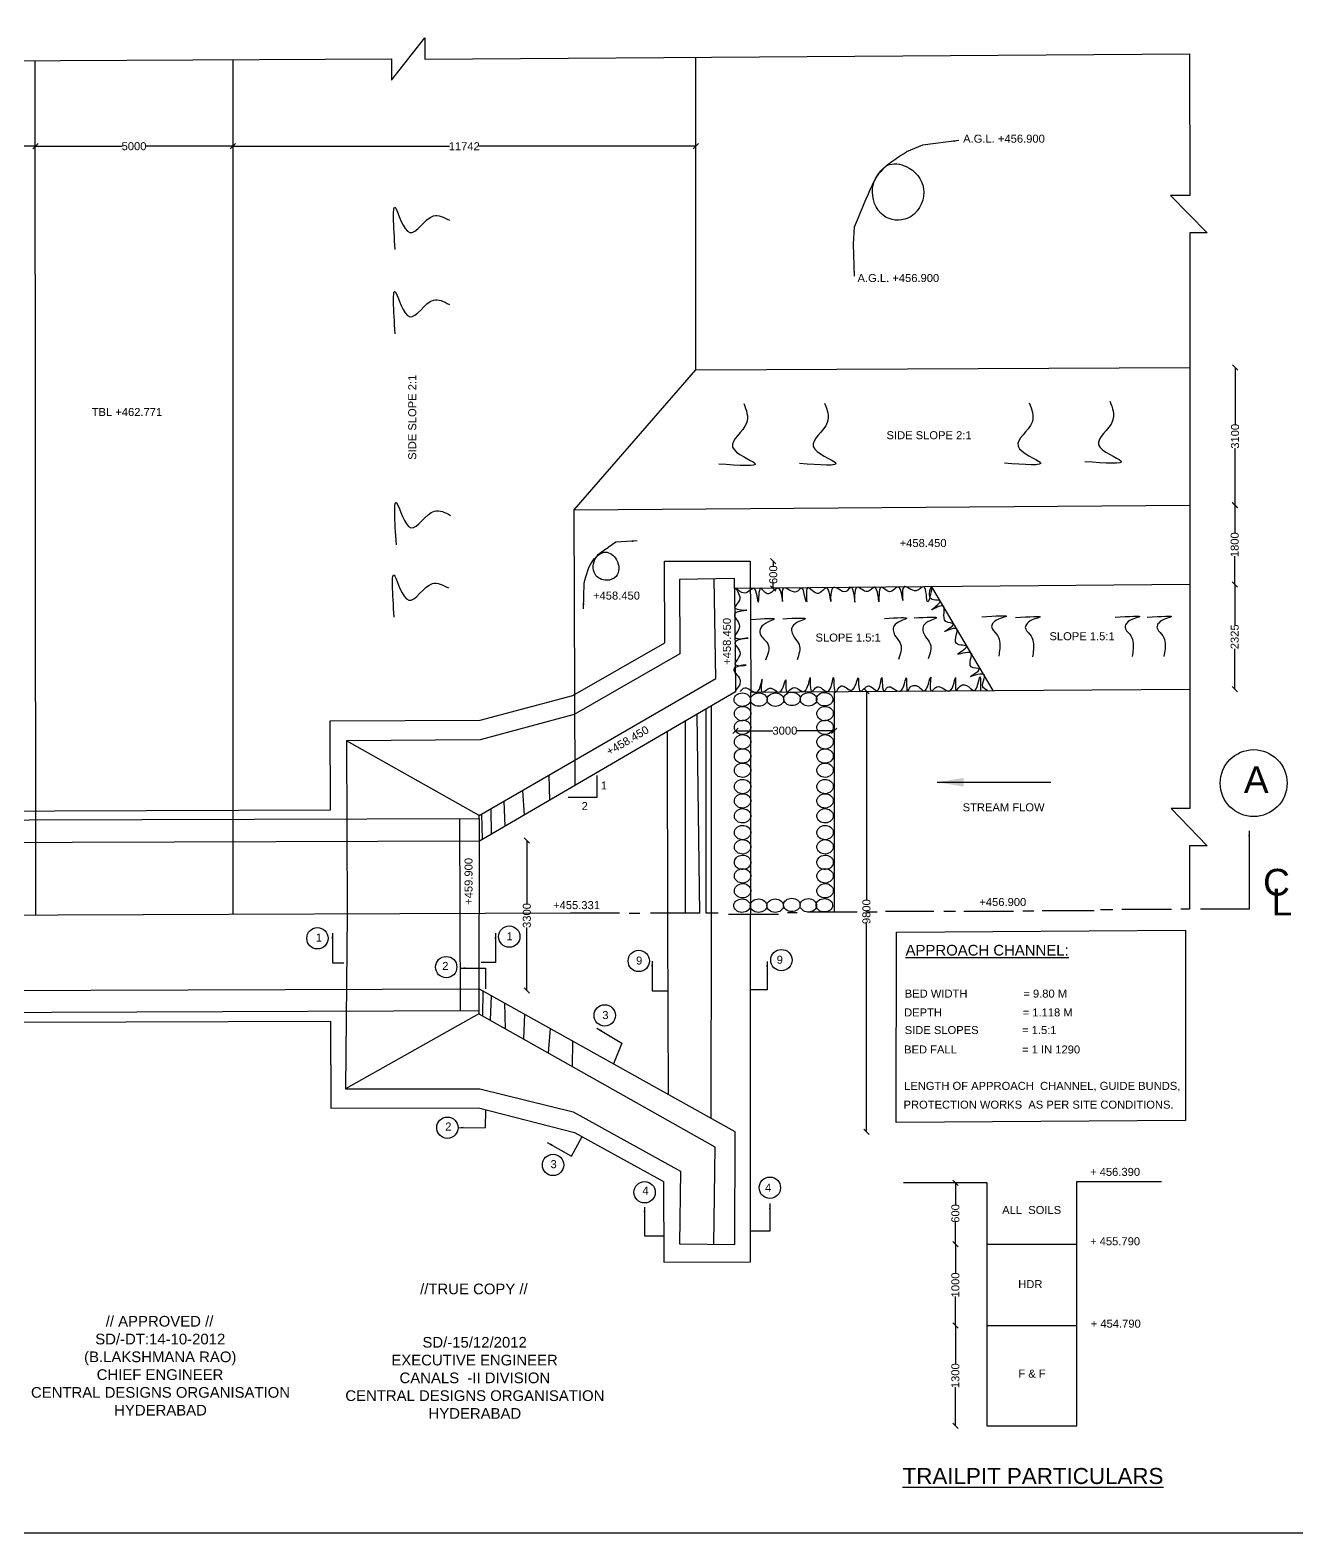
# Model space of a CAD drawing. Header units: millimetres. Extents: x 5124 to 5520663, y 2311 to 89140039.
# Drawn here: x 2791974 to 2815733, y 44533255 to 44561431 of the extents above; entities that cross this region are included whole.
import ezdxf

# ---------------------------------------------------------------- set-up
doc = ezdxf.new("R2010")
doc.units = ezdxf.units.MM
doc.header["$MEASUREMENT"] = 0
for name, color, linetype in [('DIMENSION', 7, 'Continuous'), ('DRAWING', 2, 'Continuous'), ('TEXT', 1, 'Continuous')]:
    doc.layers.add(name, color=color, linetype=linetype)
doc.styles.get("Standard").update_dxf_attribs({"font": 'arial.ttf', "height": 150})
doc.dimstyles.get("Standard").update_dxf_attribs({"dimtxt": 80, "dimasz": 100, "dimexe": 0.18, "dimexo": 0.0625, "dimgap": 0.09, "dimtad": 0, "dimdec": 0, "dimzin": 0, "dimdsep": 46, "dimtxsty": 'Standard', "dimblk": 'OBLIQUE', "dimcen": 0.09, "dimse1": 1, "dimse2": 1, "dimadec": 0, "dimazin": 0, "dimtfac": 1, "dimtdec": 0, "dimtofl": 0, "dimtmove": 0, "dimatfit": 3, "dimfxl": 0, "dimtolj": 1, "dimtzin": 0, "dimarcsym": 0})

# ---------------------------------------------------------------- blocks, each defined once
blk = doc.blocks.new('_Oblique')
at = {"color": 0, "linetype": 'ByBlock', "lineweight": -2}
blk.add_line((-0.5, -0.5), (0.5, 0.5), dxfattribs=at)
blk = doc.blocks.new('*D32')
at = {"layer": 'Defpoints', "color": 0, "transparency": 16777216}
for p in [(2786982, 44559266), (2792074, 44559269), (2792074, 44559253)]:
    blk.add_point(p, dxfattribs=at)
at = {"layer": 'DIMENSION', "color": 0, "lineweight": -2, "transparency": 16777216}
for p, q in [((2786982, 44559253), (2789304, 44559253)), ((2792074, 44559253), (2789752, 44559253))]:
    blk.add_line(p, q, dxfattribs=at)
at = {"layer": 'DIMENSION', "color": 0, "lineweight": -2, "transparency": 16777216, "xscale": 100, "yscale": 100, "zscale": 100, "rotation": 180}
blk.add_blockref('_Oblique', (2786982, 44559253), dxfattribs=at)
at = {"layer": 'DIMENSION', "color": 0, "lineweight": -2, "transparency": 16777216, "xscale": 100, "yscale": 100, "zscale": 100}
blk.add_blockref('_Oblique', (2792074, 44559253), dxfattribs=at)
at = {"layer": 'DIMENSION', "color": 0, "transparency": 16777216, "insert": (2789528, 44559253), "char_height": 150, "attachment_point": 5}
blk.add_mtext('\\A1;6900', dxfattribs=at)
blk = doc.blocks.new('*D33')
at = {"layer": 'Defpoints', "color": 0, "transparency": 16777216}
for p in [(2795775, 44559270), (2792074, 44559269), (2795775, 44559253)]:
    blk.add_point(p, dxfattribs=at)
at = {"layer": 'DIMENSION', "color": 0, "lineweight": -2, "transparency": 16777216}
for p, q in [((2792074, 44559253), (2793700, 44559253)), ((2795775, 44559253), (2794148, 44559253))]:
    blk.add_line(p, q, dxfattribs=at)
at = {"layer": 'DIMENSION', "color": 0, "lineweight": -2, "transparency": 16777216, "xscale": 100, "yscale": 100, "zscale": 100, "rotation": 180}
blk.add_blockref('_Oblique', (2792074, 44559253), dxfattribs=at)
at = {"layer": 'DIMENSION', "color": 0, "lineweight": -2, "transparency": 16777216, "xscale": 100, "yscale": 100, "zscale": 100}
blk.add_blockref('_Oblique', (2795775, 44559253), dxfattribs=at)
at = {"layer": 'DIMENSION', "color": 0, "transparency": 16777216, "insert": (2793924, 44559253), "char_height": 150, "attachment_point": 5}
blk.add_mtext('\\A1;5000', dxfattribs=at)
blk = doc.blocks.new('*D34')
at = {"layer": 'Defpoints', "color": 0, "transparency": 16777216}
for p in [(2795775, 44559253), (2804459, 44559253), (2804459, 44559250)]:
    blk.add_point(p, dxfattribs=at)
at = {"layer": 'DIMENSION', "color": 0, "lineweight": -2, "transparency": 16777216}
for p, q in [((2795775, 44559253), (2799842, 44559253)), ((2804459, 44559253), (2800391, 44559253))]:
    blk.add_line(p, q, dxfattribs=at)
at = {"layer": 'DIMENSION', "color": 0, "lineweight": -2, "transparency": 16777216, "xscale": 100, "yscale": 100, "zscale": 100, "rotation": 180}
blk.add_blockref('_Oblique', (2795775, 44559253), dxfattribs=at)
at = {"layer": 'DIMENSION', "color": 0, "lineweight": -2, "transparency": 16777216, "xscale": 100, "yscale": 100, "zscale": 100}
blk.add_blockref('_Oblique', (2804459, 44559253), dxfattribs=at)
at = {"layer": 'DIMENSION', "color": 0, "transparency": 16777216, "insert": (2800117, 44559253), "char_height": 150, "attachment_point": 5}
blk.add_mtext('\\A1;11742', dxfattribs=at)
blk = doc.blocks.new('*D43')
at = {"layer": 'Defpoints', "color": 0, "transparency": 16777216}
for p in [(2805204, 44548296), (2807057, 44548296), (2807057, 44548296)]:
    blk.add_point(p, dxfattribs=at)
at = {"layer": 'DIMENSION', "color": 0, "lineweight": -2, "transparency": 16777216}
for p, q in [((2805204, 44548296), (2805906, 44548296)), ((2807057, 44548296), (2806354, 44548296))]:
    blk.add_line(p, q, dxfattribs=at)
at = {"layer": 'DIMENSION', "color": 0, "lineweight": -2, "transparency": 16777216, "xscale": 100, "yscale": 100, "zscale": 100, "rotation": 180}
blk.add_blockref('_Oblique', (2805204, 44548296), dxfattribs=at)
at = {"layer": 'DIMENSION', "color": 0, "lineweight": -2, "transparency": 16777216, "xscale": 100, "yscale": 100, "zscale": 100}
blk.add_blockref('_Oblique', (2807057, 44548296), dxfattribs=at)
at = {"layer": 'DIMENSION', "color": 0, "transparency": 16777216, "insert": (2806130, 44548296), "char_height": 150, "attachment_point": 5}
blk.add_mtext('\\A1;3000', dxfattribs=at)
blk = doc.blocks.new('*D44')
at = {"layer": 'Defpoints', "color": 0, "transparency": 16777216}
for p in [(2805479, 44551476), (2805481, 44550963), (2805913, 44550963)]:
    blk.add_point(p, dxfattribs=at)
at = {"layer": 'DIMENSION', "color": 0, "lineweight": -2, "transparency": 16777216}
for p, q in [((2805913, 44551476), (2805913, 44551386)), ((2805913, 44550963), (2805913, 44551054))]:
    blk.add_line(p, q, dxfattribs=at)
at = {"layer": 'DIMENSION', "color": 0, "lineweight": -2, "transparency": 16777216, "xscale": 100, "yscale": 100, "zscale": 100}
for p, rotation in [((2805913, 44551476), 90), ((2805913, 44550963), 270)]:
    blk.add_blockref('_Oblique', p, dxfattribs=dict(at, rotation=rotation))
at = {"layer": 'DIMENSION', "color": 0, "transparency": 16777216, "insert": (2805913, 44551220), "char_height": 150, "attachment_point": 5, "rotation": 90}
blk.add_mtext('\\A1;600', dxfattribs=at)
blk = doc.blocks.new('*D45')
at = {"layer": 'Defpoints', "color": 0, "transparency": 16777216}
for p in [(2807719, 44549034), (2805198, 44540773), (2807660, 44540773)]:
    blk.add_point(p, dxfattribs=at)
at = {"layer": 'DIMENSION', "color": 0, "lineweight": -2, "transparency": 16777216}
for p, q in [((2807660, 44549034), (2807660, 44545127)), ((2807660, 44540773), (2807660, 44544680))]:
    blk.add_line(p, q, dxfattribs=at)
at = {"layer": 'DIMENSION', "color": 0, "lineweight": -2, "transparency": 16777216, "xscale": 100, "yscale": 100, "zscale": 100}
for p, rotation in [((2807660, 44549034), 90), ((2807660, 44540773), 270)]:
    blk.add_blockref('_Oblique', p, dxfattribs=dict(at, rotation=rotation))
at = {"layer": 'DIMENSION', "color": 0, "transparency": 16777216, "insert": (2807660, 44544903), "char_height": 150, "attachment_point": 5, "rotation": 90}
blk.add_mtext('\\A1;9800', dxfattribs=at)
blk = doc.blocks.new('*D46')
at = {"layer": 'Defpoints', "color": 0, "transparency": 16777216}
for p in [(2809408, 44539822), (2809328, 44538667), (2809920, 44538667)]:
    blk.add_point(p, dxfattribs=at)
at = {"layer": 'DIMENSION', "color": 0, "lineweight": -2, "transparency": 16777216}
for p, q in [((2809328, 44539822), (2809328, 44539411)), ((2809328, 44538667), (2809328, 44539079))]:
    blk.add_line(p, q, dxfattribs=at)
at = {"layer": 'DIMENSION', "color": 0, "lineweight": -2, "transparency": 16777216, "xscale": 100, "yscale": 100, "zscale": 100}
for p, rotation in [((2809328, 44539822), 90), ((2809328, 44538667), 270)]:
    blk.add_blockref('_Oblique', p, dxfattribs=dict(at, rotation=rotation))
at = {"layer": 'DIMENSION', "color": 0, "transparency": 16777216, "insert": (2809328, 44539245), "char_height": 150, "attachment_point": 5, "rotation": 90}
blk.add_mtext('\\A1;600', dxfattribs=at)
blk = doc.blocks.new('*D47')
at = {"layer": 'Defpoints', "color": 0, "transparency": 16777216}
for p in [(2809328, 44538667), (2809328, 44537143), (2809920, 44537143)]:
    blk.add_point(p, dxfattribs=at)
at = {"layer": 'DIMENSION', "color": 0, "lineweight": -2, "transparency": 16777216}
for p, q in [((2809328, 44538667), (2809328, 44538122)), ((2809328, 44537143), (2809328, 44537688))]:
    blk.add_line(p, q, dxfattribs=at)
at = {"layer": 'DIMENSION', "color": 0, "lineweight": -2, "transparency": 16777216, "xscale": 100, "yscale": 100, "zscale": 100}
for p, rotation in [((2809328, 44538667), 90), ((2809328, 44537143), 270)]:
    blk.add_blockref('_Oblique', p, dxfattribs=dict(at, rotation=rotation))
at = {"layer": 'DIMENSION', "color": 0, "transparency": 16777216, "insert": (2809328, 44537905), "char_height": 150, "attachment_point": 5, "rotation": 90}
blk.add_mtext('\\A1;1000', dxfattribs=at)
blk = doc.blocks.new('*D48')
at = {"layer": 'Defpoints', "color": 0, "transparency": 16777216}
for p in [(2809920, 44537143), (2809328, 44535263), (2809920, 44535263)]:
    blk.add_point(p, dxfattribs=at)
at = {"layer": 'DIMENSION', "color": 0, "lineweight": -2, "transparency": 16777216}
for p, q in [((2809328, 44537143), (2809328, 44536420)), ((2809328, 44535263), (2809328, 44535986))]:
    blk.add_line(p, q, dxfattribs=at)
at = {"layer": 'DIMENSION', "color": 0, "lineweight": -2, "transparency": 16777216, "xscale": 100, "yscale": 100, "zscale": 100}
for p, rotation in [((2809328, 44537143), 90), ((2809328, 44535263), 270)]:
    blk.add_blockref('_Oblique', p, dxfattribs=dict(at, rotation=rotation))
at = {"layer": 'DIMENSION', "color": 0, "transparency": 16777216, "insert": (2809328, 44536203), "char_height": 150, "attachment_point": 5, "rotation": 90}
blk.add_mtext('\\A1;1300', dxfattribs=at)
blk = doc.blocks.new('*D49')
at = {"layer": 'Defpoints', "color": 0, "transparency": 16777216}
for p in [(2801265, 44546234), (2801265, 44543428), (2801291, 44543428)]:
    blk.add_point(p, dxfattribs=at)
at = {"layer": 'DIMENSION', "color": 0, "lineweight": -2, "transparency": 16777216}
for p, q in [((2801291, 44546234), (2801291, 44545055)), ((2801291, 44543428), (2801291, 44544608))]:
    blk.add_line(p, q, dxfattribs=at)
at = {"layer": 'DIMENSION', "color": 0, "lineweight": -2, "transparency": 16777216, "xscale": 100, "yscale": 100, "zscale": 100}
for p, rotation in [((2801291, 44546234), 90), ((2801291, 44543428), 270)]:
    blk.add_blockref('_Oblique', p, dxfattribs=dict(at, rotation=rotation))
at = {"layer": 'DIMENSION', "color": 0, "transparency": 16777216, "insert": (2801291, 44544831), "char_height": 150, "attachment_point": 5, "rotation": 90}
blk.add_mtext('\\A1;3300', dxfattribs=at)
blk = doc.blocks.new('*D50')
at = {"layer": 'Defpoints', "color": 0, "transparency": 16777216}
for p in [(2813722, 44555103), (2813722, 44552526), (2814573, 44552526)]:
    blk.add_point(p, dxfattribs=at)
at = {"layer": 'DIMENSION', "color": 0, "lineweight": -2, "transparency": 16777216}
for p, q in [((2814573, 44555103), (2814573, 44554039)), ((2814573, 44552526), (2814573, 44553591))]:
    blk.add_line(p, q, dxfattribs=at)
at = {"layer": 'DIMENSION', "color": 0, "lineweight": -2, "transparency": 16777216, "xscale": 100, "yscale": 100, "zscale": 100}
for p, rotation in [((2814573, 44555103), 90), ((2814573, 44552526), 270)]:
    blk.add_blockref('_Oblique', p, dxfattribs=dict(at, rotation=rotation))
at = {"layer": 'DIMENSION', "color": 0, "transparency": 16777216, "insert": (2814573, 44553815), "char_height": 150, "attachment_point": 5, "rotation": 90}
blk.add_mtext('\\A1;3100', dxfattribs=at)
blk = doc.blocks.new('*D51')
at = {"layer": 'Defpoints', "color": 0, "transparency": 16777216}
for p in [(2813722, 44552526), (2813736, 44551037), (2814566, 44551037)]:
    blk.add_point(p, dxfattribs=at)
at = {"layer": 'DIMENSION', "color": 0, "lineweight": -2, "transparency": 16777216}
for p, q in [((2814566, 44552526), (2814566, 44551998)), ((2814566, 44551037), (2814566, 44551565))]:
    blk.add_line(p, q, dxfattribs=at)
at = {"layer": 'DIMENSION', "color": 0, "lineweight": -2, "transparency": 16777216, "xscale": 100, "yscale": 100, "zscale": 100}
for p, rotation in [((2814566, 44552526), 90), ((2814566, 44551037), 270)]:
    blk.add_blockref('_Oblique', p, dxfattribs=dict(at, rotation=rotation))
at = {"layer": 'DIMENSION', "color": 0, "transparency": 16777216, "insert": (2814566, 44551782), "char_height": 150, "attachment_point": 5, "rotation": 90}
blk.add_mtext('\\A1;1800', dxfattribs=at)
blk = doc.blocks.new('*D52')
at = {"layer": 'Defpoints', "color": 0, "transparency": 16777216}
for p in [(2813736, 44551037), (2813722, 44549074), (2814566, 44549074)]:
    blk.add_point(p, dxfattribs=at)
at = {"layer": 'DIMENSION', "color": 0, "lineweight": -2, "transparency": 16777216}
for p, q in [((2814566, 44551037), (2814566, 44550282)), ((2814566, 44549074), (2814566, 44549830))]:
    blk.add_line(p, q, dxfattribs=at)
at = {"layer": 'DIMENSION', "color": 0, "lineweight": -2, "transparency": 16777216, "xscale": 100, "yscale": 100, "zscale": 100}
for p, rotation in [((2814566, 44551037), 90), ((2814566, 44549074), 270)]:
    blk.add_blockref('_Oblique', p, dxfattribs=dict(at, rotation=rotation))
at = {"layer": 'DIMENSION', "color": 0, "transparency": 16777216, "insert": (2814566, 44550056), "char_height": 150, "attachment_point": 5, "rotation": 90}
blk.add_mtext('\\A1;2325', dxfattribs=at)

msp = doc.modelspace()

# ---------------------------------------------------------------- linework, layer by layer
at = {"layer": 'DIMENSION', "color": 0}
msp.add_lwpolyline([(2828029.8, 44580420.2), (2744369.9, 44580420.2), (2744369.9, 44533255.4), (2828029.8, 44533255.4)], close=True, dxfattribs=at)
msp.add_lwpolyline([(2802064.3, 44547051.4), (2802611.9, 44547051.4), (2802611.9, 44547455.5)], dxfattribs=at)
for centre, radius in [((2814921, 44547313), 627.1), ((2800961.7, 44544436), 200.2), ((2797364.5, 44544404.3), 200.2), ((2799778.4, 44543863), 200.2), ((2803390.6, 44543979.3), 200.2), ((2806064.6, 44543994.2), 200.2), ((2802751.2, 44542957), 200.2), ((2799801.6, 44540853.1), 200.2), ((2801782.8, 44540155.7), 200.2), ((2803499.7, 44539642.3), 200.2), ((2805848.2, 44539727.6), 200.2)]:
    msp.add_circle(centre, radius, dxfattribs=at)
for centre, major_axis, ratio in [((2805331.4, 44548877.4), (-155.2, 3.1), 0.8096365), ((2805642.3, 44548878.3), (-155.2, 3.1), 0.8096365), ((2805953.2, 44548877.4), (-155.2, 3.1), 0.8096365), ((2806264.5, 44548891.8), (-155.2, 3.1), 0.8096365), ((2806574.4, 44548883.7), (-155.2, 3.1), 0.8096365), ((2806875.6, 44548885.5), (-155.2, 3.1), 0.8096365), ((2805336.5, 44548617.2), (-153.6, -8.7), 0.8761389), ((2806884.1, 44548617.2), (-153.6, -8.7), 0.8761389), ((2805336.5, 44548359.6), (-153.6, -8.7), 0.8761389), ((2806884.1, 44548359.6), (-153.6, -8.7), 0.8761389), ((2805336.5, 44548086.8), (-153.6, -8.7), 0.8761389), ((2806884.1, 44548086.8), (-153.6, -8.7), 0.8761389), ((2805336.5, 44547821.1), (-153.6, -8.7), 0.8761389), ((2806884.1, 44547821.1), (-153.6, -8.7), 0.8761389), ((2805336.5, 44547555.4), (-153.6, -8.7), 0.8761389), ((2806884.1, 44547555.4), (-153.6, -8.7), 0.8761389), ((2805336.5, 44547249.2), (-153.6, -8.7), 0.8761389), ((2806884.1, 44547249.2), (-153.6, -8.7), 0.8761389), ((2805336.5, 44546980), (-153.6, -8.7), 0.8761389), ((2806884.1, 44546980), (-153.6, -8.7), 0.8761389), ((2805336.5, 44546699.8), (-153.6, -8.7), 0.8761389), ((2806884.1, 44546699.8), (-153.6, -8.7), 0.8761389), ((2805336.5, 44546386.7), (-153.6, -8.7), 0.8761389), ((2806884.1, 44546386.7), (-153.6, -8.7), 0.8761389), ((2805336.5, 44546118.4), (-153.6, -8.7), 0.8761389), ((2806884.1, 44546118.4), (-153.6, -8.7), 0.8761389), ((2805336.5, 44545827.3), (-153.6, -8.7), 0.8761389), ((2806884.1, 44545827.3), (-153.6, -8.7), 0.8761389), ((2805336.5, 44545574.6), (-153.6, -8.7), 0.8761389), ((2806884.1, 44545574.6), (-153.6, -8.7), 0.8761389), ((2805336.5, 44545294.4), (-153.6, -8.7), 0.8761389), ((2806884.1, 44545294.4), (-153.6, -8.7), 0.8761389), ((2805326.1, 44545014.8), (-155.2, 3.1), 0.8096365), ((2805637, 44545015.7), (-155.2, 3.1), 0.8096365), ((2805947.8, 44545014.8), (-155.2, 3.1), 0.8096365), ((2806259.2, 44545029.1), (-155.2, 3.1), 0.8096365), ((2806569.1, 44545021.1), (-155.2, 3.1), 0.8096365), ((2806870.3, 44545022.8), (-155.2, 3.1), 0.8096365)]:
    msp.add_ellipse(centre, major_axis=major_axis, ratio=ratio, dxfattribs=at)
for points in [[(2807437.5, 44557743.3), (2807738.8, 44558456.5), (2808092, 44558909.6), (2808463.8, 44558842.8), (2808735.2, 44558389.6), (2808434.1, 44557903), (2807980.5, 44557951.3), (2807776, 44558463.9), (2808409.2, 44559147.9)], [(2798822.9, 44557315.6), (2798833.2, 44558088.8), (2799094.7, 44557635.2), (2799538.5, 44557947.9), (2799837.8, 44557865.5)], [(2798822.9, 44555736.9), (2798833.2, 44556510.1), (2799094.7, 44556056.5), (2799538.5, 44556369.2), (2799837.8, 44556286.7)], [(2805359.9, 44554428.3), (2805411.3, 44554063.6), (2805148.8, 44553613.5), (2805565.3, 44553311.4), (2804892.1, 44553294.4)], [(2806874.7, 44554438), (2806926, 44554073.3), (2806663.6, 44553623.2), (2807080, 44553321.2), (2806406.9, 44553304.1)], [(2810714.3, 44554443.7), (2810765.6, 44554079), (2810503.2, 44553628.9), (2810919.7, 44553326.9), (2810246.5, 44553309.8)], [(2812225.7, 44554471.3), (2812277, 44554106.6), (2812014.6, 44553656.5), (2812431, 44553354.5), (2811757.9, 44553337.4)], [(2798845.4, 44551781.7), (2798855.7, 44552555), (2799117.1, 44552101.3), (2799561, 44552414.1), (2799860.3, 44552331.6)], [(2802367.1, 44551057.4), (2802555.8, 44551514.8), (2802764.7, 44551642.7), (2802973.5, 44551501.3), (2802964.5, 44551187.2), (2802789.4, 44551115.4), (2802569.3, 44551229.8), (2802585, 44551539.5), (2802818.9, 44551728.4)], [(2798803.7, 44550422.3), (2798814, 44551195.5), (2799075.5, 44550741.9), (2799519.3, 44551054.6), (2799818.6, 44550972.2)], [(2809937.8, 44549048.8), (2809842.2, 44549121.1), (2809868.3, 44549342.8), (2809749.7, 44549346.7), (2809613, 44549312.8), (2809775, 44549445.4), (2809623.2, 44549495.2), (2809613.2, 44549752.8), (2809367.3, 44549729.8), (2809541.5, 44549874.4), (2809347.1, 44549930.7), (2809343.6, 44550209.5), (2809122.7, 44550154.7), (2809293, 44550295.2), (2809149.3, 44550342.9), (2809091.1, 44550637), (2808885, 44550563.6), (2809039.2, 44550725), (2808915.4, 44550749.3), (2808845.8, 44550807.4), (2808880.5, 44550993.6), (2808809.8, 44550712.3), (2808732.9, 44550992.3), (2808595.3, 44550918.4), (2808360.7, 44550989), (2808340.4, 44550737), (2808260.9, 44550988.1), (2808090, 44550899.8), (2807936, 44550985.2), (2807893.3, 44550713.2), (2807812.8, 44550984.1), (2807684.2, 44550904.7), (2807476.6, 44550981.1), (2807441.8, 44550705.3), (2807371.2, 44550980.1), (2807270.9, 44550902.8), (2807042.4, 44550977.2), (2807002.2, 44550920.6), (2806992.3, 44550715.2), (2806910.8, 44550976), (2806762.8, 44550869), (2806556.2, 44550972.8), (2806537.3, 44550707.2), (2806482.6, 44550895.8), (2806453.8, 44550971.9), (2806342.5, 44550899.8), (2806102.6, 44550968.8), (2806085.6, 44550718.1), (2806011.2, 44550968), (2805797.5, 44550863), (2805677.2, 44550965), (2805629.6, 44550706.2), (2805553.8, 44550963.9), (2805376, 44550876.9), (2805211.1, 44550960.8), (2805283.6, 44550772.7), (2805191.5, 44550593.3), (2805415.7, 44550554.6), (2805192.4, 44550494.1), (2805277.6, 44550247.7), (2805196.5, 44550039.8), (2805439.7, 44550033.4), (2805197.2, 44549953.9), (2805289.2, 44549742.5), (2805201, 44549528.8), (2805405.1, 44549525), (2805179.3, 44549465.1), (2805285.2, 44549258.8), (2805205.4, 44549047.3)], [(2805495.7, 44550381), (2805925.8, 44550383.2), (2805676, 44550221.5), (2805667.3, 44550109), (2805811.5, 44549921.5), (2805764.6, 44549616)], [(2806094.2, 44550392.4), (2806506.8, 44550389.3), (2806271, 44550248.9), (2806302.8, 44550050.5), (2806396.5, 44549908.6), (2806358.7, 44549624.7)], [(2807998.6, 44550401), (2808411.3, 44550398), (2808175.5, 44550257.6), (2808207.2, 44550059.2), (2808300.9, 44549917.2), (2808263.1, 44549633.4)], [(2808553.9, 44550409.7), (2808966.5, 44550406.7), (2808730.7, 44550266.2), (2808762.5, 44550067.9), (2808856.2, 44549925.9), (2808818.4, 44549642)], [(2809823.5, 44550433.2), (2810276, 44550436.7), (2810040.3, 44550321.9), (2810007.1, 44550246.2), (2810094.7, 44550113), (2810156.4, 44549973.4), (2810139.8, 44549692.9)], [(2810455.4, 44550418.3), (2810907.9, 44550421.8), (2810672.2, 44550307), (2810639, 44550231.3), (2810726.6, 44550098.2), (2810788.3, 44549958.5), (2810771.7, 44549678)], [(2812325.2, 44550425.7), (2812777.7, 44550429.3), (2812542, 44550314.5), (2812508.8, 44550238.7), (2812596.4, 44550105.6), (2812658.1, 44549965.9), (2812641.5, 44549685.5)], [(2812923.6, 44550425.7), (2813376.2, 44550429.3), (2813140.4, 44550314.5), (2813107.2, 44550238.7), (2813194.9, 44550105.6), (2813256.5, 44549965.9), (2813239.9, 44549685.5)], [(2805296.6, 44549027.9), (2805376.9, 44549100.3), (2805606.3, 44549019.6), (2805702.9, 44549262.2), (2805704.5, 44549020.2), (2805844.7, 44549092.3), (2806034.9, 44549022.5), (2806147.5, 44549248.1), (2806173.6, 44549023.4), (2806276.6, 44549100.6), (2806497.9, 44549035), (2806606.1, 44549290.9), (2806635.4, 44549026.5), (2806735, 44549118.7), (2806932.6, 44549028.5), (2807042, 44549292.5), (2807082.3, 44549019.3), (2807187.4, 44549134.6), (2807379.5, 44549052.5), (2807506, 44549287), (2807544.3, 44549032.6), (2807702.3, 44549136.1), (2807861.2, 44549046.1), (2807945.8, 44549290.1), (2807994, 44549035.7), (2808055.2, 44549110.1), (2808294.7, 44549037.7), (2808406.1, 44549286.9), (2808433.8, 44549038.6), (2808480.4, 44549112.4), (2808662.2, 44549102.2), (2808735.7, 44549040.7), (2808864.9, 44549302.1), (2808876.7, 44549041.6), (2808982.7, 44549117.3), (2809226.9, 44549044), (2809329.6, 44549295.8), (2809345, 44549044.8), (2809416.2, 44549133), (2809579.8, 44549118), (2809677, 44549047), (2809786.1, 44549305.9), (2809796.4, 44549047.8)]]:
    msp.add_spline(points, degree=3, dxfattribs=at)
at = {"layer": 'DRAWING', "color": 0}
for points in [[(2773915.7, 44560766.1), (2798750.6, 44560890.5), (2798752.6, 44560492.8), (2799379.3, 44561288.2), (2799379.3, 44560883.1), (2813720.7, 44560987.3), (2813723.2, 44558327.6), (2813364.9, 44558327.6), (2814052.2, 44557627.1), (2813722.2, 44557627.1), (2813722.2, 44546838.1), (2813374.1, 44546838.1), (2814052.4, 44546137.4), (2813720.7, 44546137.4), (2813720.7, 44544949.5), (2813552.6, 44544949.5)], [(2792081.7, 44544835.1), (2792072.9, 44560857.1)], [(2795774, 44560875.6), (2795780, 44544849.5)], [(2804457.6, 44555059.5), (2804459.6, 44560920)], [(2802177.3, 44552435.5), (2804457.6, 44555059.5), (2813722.2, 44555103.5)], [(2802199.9, 44547272.5), (2802177.3, 44552435.5), (2813722.2, 44552526.2)], [(2752815.2, 44544682.2), (2752815.2, 44548811.2), (2752796.5, 44551950.2), (2754054.9, 44551957.7), (2754068.9, 44549593.4), (2757026.4, 44548491.1), (2760239.1, 44548243.2), (2763077.1, 44548238.2), (2763084.1, 44546685.4), (2797606.4, 44546814.9), (2797600.2, 44548482.5), (2800415.4, 44548491.5), (2802155.1, 44548954.1), (2803876.1, 44549944.1), (2803872.3, 44551472), (2805478.9, 44551476.1), (2805490.2, 44549018.8), (2813722.2, 44549074.3)], [(2813722.2, 44551036.9), (2805188.2, 44550960.6), (2805185.5, 44551146.2), (2804151.5, 44551131.2), (2804159.6, 44549736.4), (2802179.6, 44548599.1), (2800417.9, 44548123), (2797907.3, 44548103.1), (2797919.9, 44544857.8), (2797892.5, 44541578.6), (2800406.4, 44541578.6), (2802160, 44541149), (2804169.9, 44540039.2), (2804152.4, 44538674.2), (2805190.3, 44538660.9), (2805197.6, 44540773.1), (2800401.3, 44543450.4), (2760298.2, 44543313.8)], [(2800395.9, 44546704.4), (2804832.3, 44549272.1), (2804805.1, 44551140.7)], [(2805188.2, 44550960.6), (2805205.5, 44549025.3), (2800404.5, 44546225.5)], [(2808880.5, 44550993.6), (2810028.6, 44549049.4)], [(2805490.2, 44544851.1), (2805490.2, 44549018.8)], [(2807056.5, 44549029.3), (2807056.5, 44544893.6)], [(2804537.8, 44544874.3), (2804485.8, 44548605.6)], [(2804649.2, 44548700.9), (2804649.2, 44544874.3)], [(2804749.3, 44548759.3), (2804746.7, 44544712.5), (2804741.6, 44541027.6)], [(2803945.6, 44541472), (2803935.8, 44544620.4), (2803931.3, 44548282.2)], [(2804260, 44548473.9), (2804260, 44544874.3)], [(2760306.9, 44546528.1), (2800396.1, 44546647.8), (2800395.9, 44546704.4), (2797907.3, 44548103.1)], [(2801705.2, 44547462.2), (2801713.8, 44546989.1)], [(2801212.4, 44547176.9), (2801241.9, 44546713.8)], [(2800858.9, 44546972.3), (2800880.1, 44546502.9)], [(2800027.3, 44546646.7), (2800034.3, 44544866.1), (2800041.3, 44543046.2)], [(2800396.1, 44546647.8), (2800392.2, 44543047.6)], [(2800441.8, 44546730.9), (2800454.2, 44546254.5)], [(2800617.3, 44546832.5), (2800622, 44546352.4)], [(2800404.5, 44546225.5), (2760306.8, 44546094.4)], [(2808922.1, 44544903), (2808016.1, 44544903)], [(2809328.8, 44544908.7), (2809108.6, 44544908.7)], [(2810416.1, 44544907.3), (2809488, 44544907.3)], [(2810800.2, 44544911.4), (2810595.5, 44544911.4)], [(2811927.4, 44544920.2), (2810956.9, 44544920.2)], [(2812278.1, 44544939.7), (2812048.2, 44544939.7)], [(2813381.1, 44544943.6), (2812449.6, 44544943.6)], [(2802110.5, 44544874.1), (2744451.4, 44544649.7)], [(2754072.8, 44539795.2), (2757050.7, 44540922.5), (2760291.7, 44541195.7), (2763088.6, 44541202.7), (2763084.7, 44542739.1), (2797610.2, 44542848.4), (2797615.4, 44541216.4), (2800384.4, 44541225.1), (2802186.8, 44540764.4), (2803852.3, 44539844.3), (2803857.5, 44538333.6), (2805485.8, 44538339.3), (2805485.8, 44544851.1)], [(2803031.5, 44544874.1), (2802110.5, 44544874.1)], [(2803410.7, 44544870.3), (2803209.5, 44544870.3)], [(2804537.8, 44544874.3), (2803612.9, 44544874.3)], [(2804878.3, 44544874.3), (2804653.9, 44544874.3)], [(2806009, 44544851.1), (2805072.5, 44544851.1)], [(2806358.4, 44544882), (2806180.4, 44544882)], [(2807484.5, 44544893.6), (2806551.9, 44544893.6)], [(2807859.2, 44544894.4), (2807645.6, 44544894.4)], [(2808222.1, 44544516.6), (2813643.5, 44544553.6), (2813641.6, 44540987.1), (2808215.6, 44540950.1), (2808222.1, 44544516.6)], [(2800464.6, 44543415.1), (2800460.9, 44542951.5)], [(2800622.8, 44543326.8), (2800602.8, 44542871.4)], [(2800622.8, 44543326.8), (2800622.8, 44543326.8)], [(2753481.5, 44537780.9), (2753484.5, 44540272.7), (2760305.4, 44542866.9), (2760305.4, 44542893.7), (2800392.2, 44543047.6), (2800392.5, 44542990.2), (2804816.8, 44540491.3), (2804793.4, 44538666)], [(2800392.5, 44542990.2), (2797892.5, 44541578.6)], [(2800872.9, 44543187.2), (2800886.6, 44542711.1)], [(2801244.6, 44542979.7), (2801225.4, 44542519.7)], [(2801727, 44542710.4), (2801690.5, 44542257.1)], [(2802147.8, 44542475.5), (2802140.2, 44542003.1)], [(2808354.9, 44539822.4), (2809920.4, 44539822.4), (2809920.4, 44535263.1), (2811603.9, 44535263.1), (2811603.9, 44539844.5), (2813193.6, 44539844.5)], [(2809920.4, 44538667.2), (2811603.9, 44538667.2)], [(2809920.4, 44537143.1), (2811603.9, 44537143.1)]]:
    msp.add_lwpolyline(points, dxfattribs=at)

# ---------------------------------------------------------------- texts
at = {"layer": 'DIMENSION', "color": 0}
for s, height, p in [('A', 500, (2814737, 44547127.3)), ('1', 150, (2802678.1, 44547194.1)), ('2', 150, (2802319, 44546807.4)), ('STREAM FLOW', 150, (2809463.6, 44546784.4)), ('C', 500, (2815097.6, 44545205.3)), ('L', 500, (2815256.3, 44544831.5)), ('1', 150, (2797332.3, 44544342.2)), ('1', 150, (2800909.2, 44544367.2)), ('9', 150, (2803338.4, 44543911.1)), ('9', 150, (2805976.3, 44543926.1)), ('2', 150, (2799704.5, 44543811.2)), ('3', 150, (2802706.5, 44542889)), ('2', 150, (2799760.6, 44540800.1)), ('3', 150, (2801735.1, 44540094)), ('4', 150, (2803458.3, 44539599.3)), ('4', 150, (2805757.7, 44539653.7))]:
    msp.add_text(s, height=height, dxfattribs=at).set_placement(p)
at = {"layer": 'DIMENSION', "color": 0, "char_height": 200, "width": 4838.289, "attachment_point": 1}
for s, insert in [('\\pi1410.1;//TRUE COPY //\\P\\pi2419.1;\\P\\pi2380.3; \\P\\pi1454.2;SD/-15/12/2012 \\P\\pi871.67;EXECUTIVE ENGINEER \\P\\pi1024.7;CANALS  -II DIVISION  \\P\\pi7.9577;CENTRAL DESIGNS ORGANISATION \\P\\pi1568.3;HYDERABAD', (2797878.7, 44537929.7)), ('\\pi1409.9;// APPROVED // \\P\\pi1213.8;SD/-DT:14-10-2012 \\P\\pi1004.3;(B.LAKSHMANA RAO) \\P\\pi1240.3;CHIEF ENGINEER  \\P\\pi7.9577;CENTRAL DESIGNS ORGANISATION  \\P\\pi1568.3;HYDERABAD ', (2791983.5, 44537324))]:
    msp.add_mtext(s, dxfattribs=dict(at, insert=insert))
at = {"layer": 'TEXT', "color": 0}
for s, height, p in [('A.G.L. +456.900', 150, (2809473.4, 44559319.6)), ('A.G.L. +456.900', 150, (2807492.5, 44556707.2)), ('TBL +462.771', 150, (2793130.2, 44554195.7)), ('SIDE SLOPE 2:1', 150, (2808036.2, 44553760.4)), ('+458.450', 150, (2808282.3, 44551739)), ('+458.450', 150, (2802532.2, 44550753.7)), ('SLOPE 1.5:1', 150, (2806705.1, 44549966.5)), ('SLOPE 1.5:1', 150, (2811091.7, 44549991.9)), ('+455.331', 150, (2801782.7, 44544950.5)), ('+456.900', 150, (2809776.5, 44545008.7)), ('%%UAPPROACH CHANNEL:', 200, (2808394, 44544080.5)), ('BED WIDTH                  = 9.80 M', 150, (2808378, 44543291.8)), ('DEPTH                          = 1.118 M', 150, (2808365.8, 44542938.9)), ('SIDE SLOPES              = 1.5:1', 150, (2808377.2, 44542608.5)), ('BED FALL                     = 1 IN 1290', 150, (2808365.8, 44542243.9)), ('LENGTH OF APPROACH  CHANNEL, GUIDE BUNDS,', 150, (2808366.2, 44541561.9)), ('PROTECTION WORKS  AS PER SITE CONDITIONS.', 150, (2808355.5, 44541210.1)), ('+ 456.390', 150, (2811853.3, 44539949.5)), ('ALL  SOILS', 150, (2810204.9, 44539235.2)), ('+ 455.790', 150, (2811853.3, 44538649)), ('HDR', 150, (2810506.3, 44537845.1)), ('+ 454.790', 150, (2811866.2, 44537104.2)), ('F & F', 150, (2810508.3, 44536167.9)), ('%%UTRAILPIT PARTICULARS', 300, (2808338.6, 44534173.1))]:
    msp.add_text(s, height=height, dxfattribs=at).set_placement(p)
for s, rotation, p in [('SIDE SLOPE 2:1', 90, (2799216.5, 44553373.9)), ('+458.450', 90, (2805117.2, 44549529.9)), ('+458.450', 30.24937, (2802836.9, 44547825.5)), ('+459.900', 90, (2800272.3, 44545030.3))]:
    msp.add_text(s, height=150, rotation=rotation, dxfattribs=at).set_placement(p)

# ---------------------------------------------------------------- dimensions: what is measured, and where the dimension line sits
at = {"layer": 'DIMENSION', "color": 0}
for base, p1, p2, text, picture, middle in [((2792073.8, 44559253.3), (2786982, 44559266), (2792073.8, 44559268.8), '6900', '*D32', (2789527.9, 44559253.3)), ((2795774.6, 44559253.3), (2792073.8, 44559268.8), (2795774.6, 44559270.2), '5000', '*D33', (2793924.2, 44559253.3)), ((2804459, 44559253.3), (2795774.6, 44559253.3), (2804459, 44559250.3), '11742', '*D34', (2800116.8, 44559253.3)), ((2807056.5, 44548295.9), (2805203.7, 44548295.9), (2807056.5, 44548295.9), '3000', '*D43', (2806130.1, 44548295.9))]:
    dim = msp.add_linear_dim(base=base, p1=p1, p2=p2, text=text, dimstyle='Standard', dxfattribs=at)
    dim.commit()
    dim.dimension.update_dxf_attribs({"geometry": picture, "text_midpoint": middle})
for base, p1, p2, text, picture, middle in [((2814573.3, 44552526.2), (2813722.2, 44555103.5), (2813722.2, 44552526.2), '3100', '*D50', (2814573.3, 44553814.8)), ((2814565.9, 44551037), (2813722.2, 44552526.2), (2813735.5, 44551037), '1800', '*D51', (2814565.9, 44551781.6)), ((2805913, 44550963.2), (2805478.9, 44551476.1), (2805481.3, 44550963.2), '600', '*D44', (2805913, 44551219.7)), ((2814566.1, 44549074.3), (2813735.5, 44551037), (2813722.2, 44549074.3), '2325', '*D52', (2814566.1, 44550055.7)), ((2807660, 44540773.1), (2807719.1, 44549033.8), (2805197.6, 44540773.1), '9800', '*D45', (2807660, 44544903.5)), ((2801290.6, 44543428.2), (2801265.1, 44546234.4), (2801265.1, 44543428.2), '3300', '*D49', (2801290.6, 44544831.3)), ((2809328.1, 44538667.2), (2809407.8, 44539822.4), (2809920.4, 44538667.2), '600', '*D46', (2809328.1, 44539244.8)), ((2809328.1, 44537143.1), (2809328.1, 44538667.2), (2809920.4, 44537143.1), '1000', '*D47', (2809328.1, 44537905.2)), ((2809328.1, 44535263.1), (2809920.4, 44537143.1), (2809920.4, 44535263.1), '1300', '*D48', (2809328.1, 44536203.1))]:
    dim = msp.add_linear_dim(base=base, p1=p1, p2=p2, angle=90, text=text, dimstyle='Standard', dxfattribs=at)
    dim.commit()
    dim.dimension.update_dxf_attribs({"geometry": picture, "text_midpoint": middle})

# ---------------------------------------------------------------- leaders
for points, override in [([(2809390.8, 44559360.3), (2808708.7, 44559273.5), (2808409.2, 44559147.9)], {"dimgap": 0.09, "dimtad": 0}), ([(2807433.7, 44556814.3), (2807418.7, 44557419.9), (2807437.5, 44557743.3)], {"dimgap": 0.09, "dimtad": 0}), ([(2803359.1, 44551855.8), (2802962.3, 44551828.7), (2802818.9, 44551728.4)], {"dimgap": 0.09, "dimtad": 0}), ([(2802352.5, 44550581.8), (2802367.1, 44551057.4)], {"dimgap": 0.09, "dimtad": 0}), ([(2808985.3, 44547329.4), (2811118.6, 44547329.4)], {"dimasz": 500}), ([(2814837.4, 44546417.3), (2814837.4, 44544949.5), (2813922.9, 44544949.5)], {"dimgap": 0.09, "dimtad": 0}), ([(2797643.3, 44544498.8), (2797643.3, 44543941.8), (2797861, 44543941.8)], {"dimgap": 0.09, "dimtad": 0}), ([(2800701.8, 44544497.3), (2800701.8, 44543951), (2800434, 44543951)], {"dimgap": 0.09, "dimtad": 0}), ([(2800038.2, 44543845), (2800515.9, 44543845), (2800515.9, 44543456.8)], {"dimgap": 0.09, "dimtad": 0}), ([(2803639.4, 44543972), (2803639.4, 44543417), (2803939.6, 44543417.9)], {"dimgap": 0.09, "dimtad": 0}), ([(2805796.3, 44543966.7), (2805796.3, 44543437.6), (2805485.8, 44543437.6)], {"dimgap": 0.09, "dimtad": 0}), ([(2802606.3, 44542717.5), (2803071.1, 44542438.3), (2802915.3, 44542047.1)], {"dimgap": 0.09, "dimtad": 0}), ([(2800001.8, 44540853.1), (2800517.5, 44540855.1), (2800521.7, 44541190)], {"dimgap": 0.09, "dimtad": 0}), ([(2801674.3, 44540577.3), (2802130.2, 44540321.8), (2802330.8, 44540684.8)], {"dimgap": 0.09, "dimtad": 0}), ([(2803496.1, 44539363), (2803496.1, 44538824.5), (2803855.8, 44538825.8)], {"dimgap": 0.09, "dimtad": 0}), ([(2805848.7, 44539431.3), (2805848.7, 44538912.7), (2805485.8, 44538912.7)], {"dimgap": 0.09, "dimtad": 0})]:
    msp.add_leader(points, dimstyle='Standard', override=override, dxfattribs=at)

doc.saveas('drawing.dxf')
